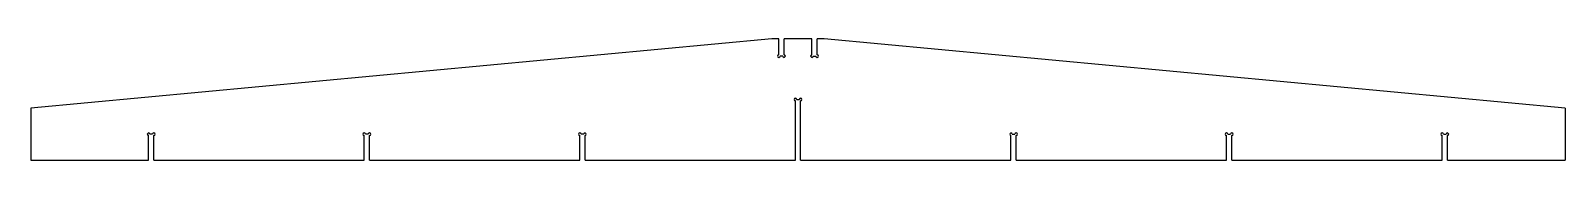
# Model space of a CAD drawing. Header units: millimetres. Extents: x -881 to 881, y 0 to 140.
import ezdxf

# ---------------------------------------------------------------- set-up
doc = ezdxf.new("R2010")
doc.units = ezdxf.units.MM

msp = doc.modelspace()

# ---------------------------------------------------------------- linework, layer by layer
at = {"color": 7, "linetype": 'Continuous', "lineweight": 25}
for p, q in [((-30, 140), (-880.9, 60)), ((-22, 140), (-30, 140)), ((-22, 121.5), (-22, 140)), ((16, 140), (-16, 140)), ((-16, 121.5), (-16, 140)), ((16, 121.5), (16, 140)), ((30, 140), (22, 140)), ((22, 121.5), (22, 140)), ((880.9, 60), (30, 140)), ((-17.5, 120), (-20.5, 120)), ((17.5, 120), (20.5, 120)), ((-880.9, 60), (-880.9, 0)), ((-3, 0), (-3, 68.5)), ((-1.5, 70), (1.5, 70)), ((3, 0), (3, 68.5)), ((880.9, 60), (880.9, 0)), ((-745.5, 0), (-745.5, 28.5)), ((-741, 30), (-744, 30)), ((-739.5, 0), (-739.5, 28.5)), ((-498, 0), (-498, 28.5)), ((-493.5, 30), (-496.5, 30)), ((-492, 0), (-492, 28.5)), ((-250.5, 0), (-250.5, 28.5)), ((-246, 30), (-249, 30)), ((-244.5, 0), (-244.5, 28.5)), ((244.5, 0), (244.5, 28.5)), ((246, 30), (249, 30)), ((250.5, 0), (250.5, 28.5)), ((492, 0), (492, 28.5)), ((493.5, 30), (496.5, 30)), ((498, 0), (498, 28.5)), ((739.5, 0), (739.5, 28.5)), ((741, 30), (744, 30)), ((745.5, 0), (745.5, 28.5)), ((-880.9, 0), (-745.5, 0)), ((-739.5, 0), (-498, 0)), ((-492, 0), (-250.5, 0)), ((-244.5, 0), (-3, 0)), ((3, 0), (244.5, 0)), ((250.5, 0), (492, 0)), ((498, 0), (739.5, 0)), ((745.5, 0), (880.9, 0))]:
    msp.add_line(p, q, dxfattribs=at)
for centre, start, end in [((-22, 120), 90, 0), ((-16, 120), 180, 90), ((16, 120), 90, 0), ((22, 120), 180, 90), ((-3, 70), 0, 270), ((3, 70), 270, 180), ((-745.5, 30), 0, 270), ((-739.5, 30), 270, 180), ((-498, 30), 0, 270), ((-492, 30), 270, 180), ((-250.5, 30), 0, 270), ((-244.5, 30), 270, 180), ((244.5, 30), 0, 270), ((250.5, 30), 270, 180), ((492, 30), 0, 270), ((498, 30), 270, 180), ((739.5, 30), 0, 270), ((745.5, 30), 270, 180)]:
    msp.add_arc(centre, 1.5, start, end, dxfattribs=at)

doc.saveas('drawing.dxf')
